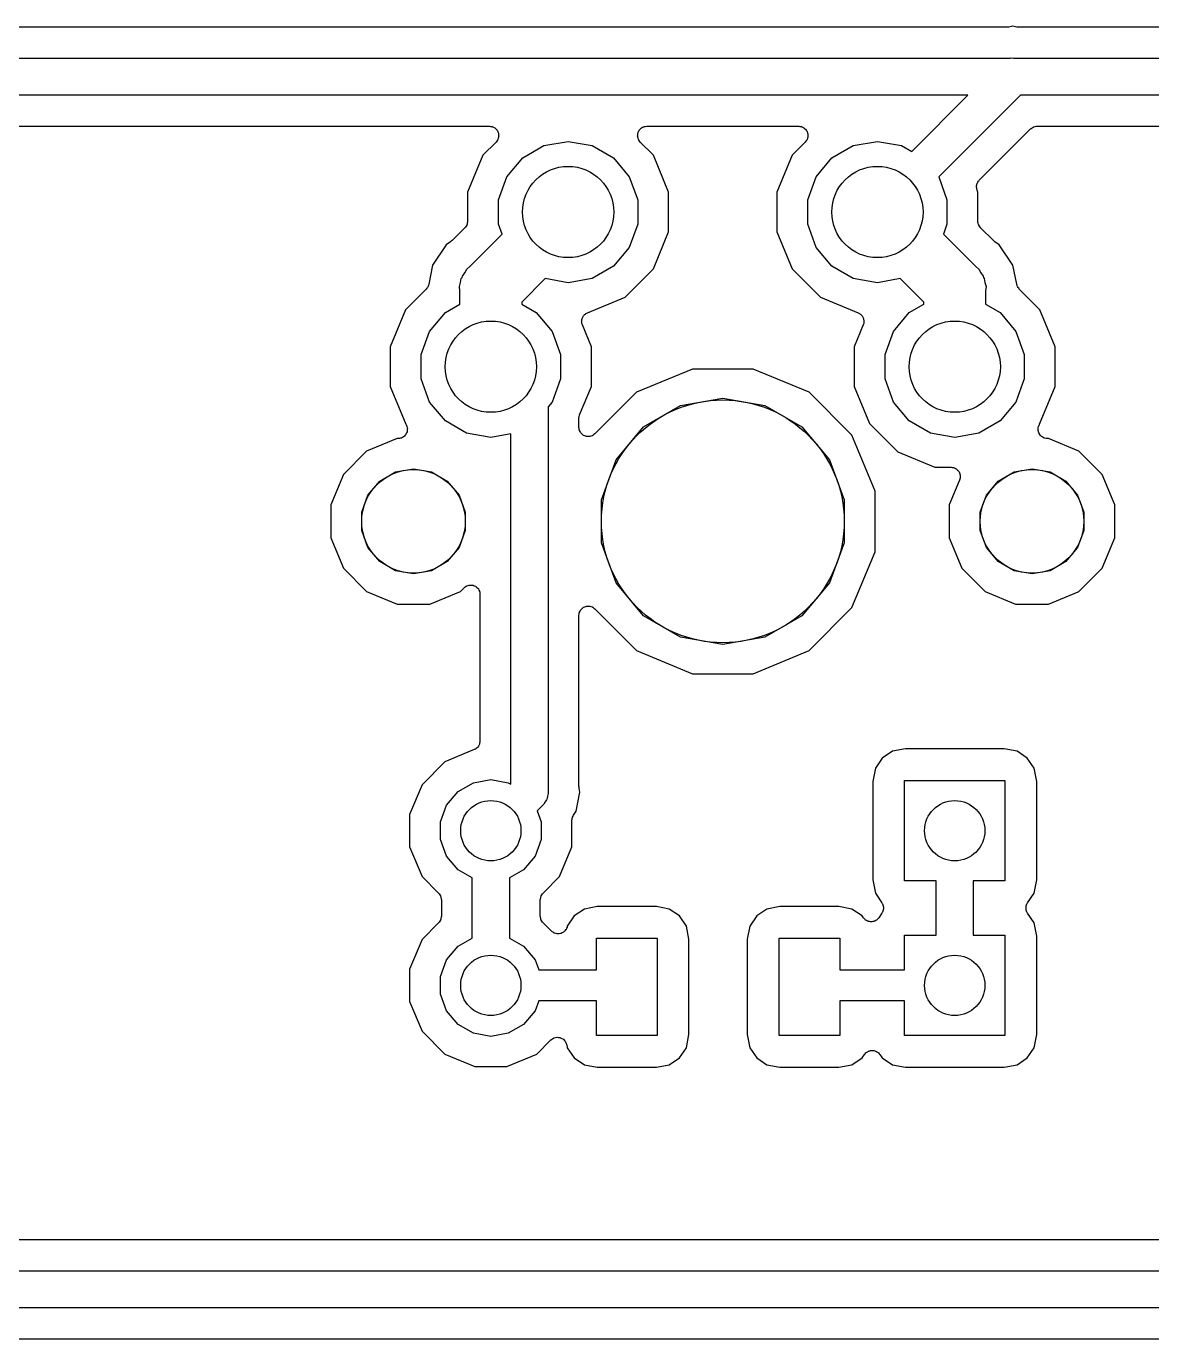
# Model space of a CAD drawing. Extents: x 24 to 196, y -189 to -31.
# Drawn here: x 118.1 to 136.59, y -151.85 to -130.3 of the extents above; entities that cross this region are included whole.
import ezdxf

# ---------------------------------------------------------------- set-up
doc = ezdxf.new("R2010")
doc.units = 0
doc.header["$MEASUREMENT"] = 0
doc.layers.add('BLACK', color=7, linetype='CONTINUOUS')

msp = doc.modelspace()

# ---------------------------------------------------------------- linework, layer by layer
at = {"layer": 'BLACK', "linetype": 'CONTINUOUS'}
for p, q in [((134.207, -130.315), (116.945, -130.315)), ((134.222, -130.312), (134.207, -130.315)), ((134.237, -130.312), (134.222, -130.312)), ((134.302, -130.299), (134.237, -130.312)), ((134.368, -130.312), (134.302, -130.299)), ((134.383, -130.312), (134.368, -130.312)), ((134.398, -130.315), (134.383, -130.312)), ((147.215, -130.315), (134.398, -130.315)), ((116.863, -130.823), (134.262, -130.823)), ((134.262, -130.823), (134.276, -130.819)), ((134.276, -130.819), (134.316, -130.823)), ((134.316, -130.823), (147.297, -130.823)), ((133.567, -131.432), (116.976, -131.432)), ((132.643, -132.355), (133.567, -131.432)), ((134.429, -131.432), (133.087, -132.774)), ((147.184, -131.432), (134.429, -131.432)), ((117.25, -131.94), (125.707, -131.94)), ((125.707, -131.94), (125.727, -131.944)), ((125.727, -131.944), (125.746, -131.945)), ((125.746, -131.945), (125.752, -131.948)), ((125.752, -131.948), (125.759, -131.949)), ((125.759, -131.949), (125.776, -131.959)), ((125.776, -131.959), (125.794, -131.968)), ((125.794, -131.968), (125.799, -131.973)), ((125.799, -131.973), (125.805, -131.976)), ((125.805, -131.976), (125.818, -131.991)), ((125.818, -131.991), (125.832, -132.005)), ((125.832, -132.005), (125.835, -132.011)), ((125.835, -132.011), (125.839, -132.017)), ((125.839, -132.017), (125.846, -132.035)), ((125.846, -132.035), (125.854, -132.053)), ((125.857, -132.119), (125.85, -132.138)), ((125.854, -132.053), (125.855, -132.06)), ((125.855, -132.06), (125.857, -132.066)), ((125.857, -132.066), (125.857, -132.086)), ((125.857, -132.086), (125.859, -132.106)), ((125.859, -132.106), (125.857, -132.112)), ((125.857, -132.112), (125.857, -132.119)), ((128.141, -132.106), (128.143, -132.086)), ((128.143, -132.112), (128.141, -132.106)), ((128.143, -132.066), (128.145, -132.06)), ((128.143, -132.086), (128.143, -132.066)), ((128.143, -132.119), (128.143, -132.112)), ((128.15, -132.138), (128.143, -132.119)), ((128.145, -132.06), (128.146, -132.053)), ((128.146, -132.053), (128.154, -132.035)), ((128.154, -132.035), (128.161, -132.017)), ((128.161, -132.017), (128.165, -132.011)), ((128.165, -132.011), (128.168, -132.005)), ((128.168, -132.005), (128.182, -131.991)), ((128.182, -131.991), (128.195, -131.976)), ((128.195, -131.976), (128.201, -131.973)), ((128.201, -131.973), (128.206, -131.968)), ((128.206, -131.968), (128.224, -131.959)), ((128.224, -131.959), (128.241, -131.949)), ((128.241, -131.949), (128.248, -131.948)), ((128.248, -131.948), (128.254, -131.945)), ((128.254, -131.945), (128.273, -131.944)), ((128.273, -131.944), (128.293, -131.94)), ((128.293, -131.94), (130.787, -131.94)), ((130.787, -131.94), (130.807, -131.944)), ((130.807, -131.944), (130.826, -131.945)), ((130.826, -131.945), (130.832, -131.948)), ((130.832, -131.948), (130.839, -131.949)), ((130.839, -131.949), (130.856, -131.959)), ((130.856, -131.959), (130.874, -131.968)), ((130.874, -131.968), (130.879, -131.973)), ((130.879, -131.973), (130.885, -131.976)), ((130.885, -131.976), (130.898, -131.991)), ((130.898, -131.991), (130.912, -132.005)), ((130.912, -132.005), (130.915, -132.011)), ((130.915, -132.011), (130.919, -132.017)), ((130.919, -132.017), (130.926, -132.035)), ((130.926, -132.035), (130.934, -132.053)), ((130.937, -132.119), (130.93, -132.138)), ((130.934, -132.053), (130.935, -132.06)), ((130.935, -132.06), (130.937, -132.066)), ((130.937, -132.066), (130.937, -132.086)), ((130.937, -132.086), (130.939, -132.106)), ((130.939, -132.106), (130.937, -132.112)), ((130.937, -132.112), (130.937, -132.119)), ((133.752, -132.827), (134.595, -131.985)), ((134.595, -131.985), (134.6, -131.981)), ((134.6, -131.981), (134.604, -131.976)), ((134.604, -131.976), (134.622, -131.966)), ((134.622, -131.966), (134.638, -131.955)), ((134.638, -131.955), (134.644, -131.953)), ((134.644, -131.953), (134.65, -131.949)), ((134.65, -131.949), (134.67, -131.946)), ((134.67, -131.946), (134.689, -131.941)), ((134.689, -131.941), (134.696, -131.941)), ((134.696, -131.941), (134.702, -131.94)), ((134.702, -131.94), (146.91, -131.94)), ((125.815, -132.2), (125.6, -132.415)), ((125.826, -132.184), (125.815, -132.2)), ((125.839, -132.169), (125.826, -132.184)), ((125.841, -132.163), (125.839, -132.169)), ((125.845, -132.157), (125.841, -132.163)), ((125.85, -132.138), (125.845, -132.157)), ((126.254, -132.461), (126.603, -132.259)), ((126.603, -132.259), (127, -132.189)), ((127, -132.189), (127.397, -132.259)), ((127.397, -132.259), (127.746, -132.461)), ((128.155, -132.157), (128.15, -132.138)), ((128.159, -132.163), (128.155, -132.157)), ((128.161, -132.169), (128.159, -132.163)), ((128.174, -132.184), (128.161, -132.169)), ((128.185, -132.2), (128.174, -132.184)), ((128.4, -132.415), (128.185, -132.2)), ((130.895, -132.2), (130.68, -132.415)), ((130.906, -132.184), (130.895, -132.2)), ((130.919, -132.169), (130.906, -132.184)), ((130.921, -132.163), (130.919, -132.169)), ((130.925, -132.157), (130.921, -132.163)), ((130.93, -132.138), (130.925, -132.157)), ((131.334, -132.461), (131.683, -132.259)), ((131.683, -132.259), (132.08, -132.189)), ((132.08, -132.189), (132.477, -132.259)), ((132.477, -132.259), (132.643, -132.355)), ((125.6, -132.415), (125.349, -133.022)), ((125.995, -132.77), (126.254, -132.461)), ((127.746, -132.461), (128.005, -132.77)), ((128.651, -133.022), (128.4, -132.415)), ((130.68, -132.415), (130.429, -133.022)), ((131.075, -132.77), (131.334, -132.461)), ((125.857, -133.148), (125.995, -132.77)), ((128.005, -132.77), (128.143, -133.148)), ((130.937, -133.148), (131.075, -132.77)), ((133.087, -132.774), (133.223, -133.148)), ((133.708, -132.922), (133.713, -132.906)), ((133.709, -132.932), (133.708, -132.922)), ((133.708, -132.942), (133.709, -132.932)), ((133.711, -132.958), (133.708, -132.942)), ((133.713, -132.974), (133.711, -132.958)), ((133.713, -132.906), (133.715, -132.889)), ((133.717, -132.983), (133.713, -132.974)), ((133.715, -132.889), (133.719, -132.88)), ((133.719, -132.993), (133.717, -132.983)), ((133.719, -132.88), (133.722, -132.871)), ((133.731, -133.022), (133.719, -132.993)), ((133.722, -132.871), (133.731, -132.857)), ((133.731, -132.857), (133.739, -132.842)), ((133.739, -132.842), (133.747, -132.835)), ((133.747, -132.835), (133.752, -132.827)), ((125.349, -133.022), (125.349, -133.501)), ((125.857, -133.552), (125.857, -133.148)), ((128.143, -133.148), (128.143, -133.552)), ((128.651, -133.678), (128.651, -133.022)), ((130.429, -133.022), (130.429, -133.678)), ((130.937, -133.552), (130.937, -133.148)), ((133.223, -133.148), (133.223, -133.552)), ((133.731, -133.501), (133.731, -133.022)), ((125.304, -133.609), (125.093, -133.82)), ((125.308, -133.603), (125.304, -133.609)), ((125.313, -133.599), (125.308, -133.603)), ((125.323, -133.582), (125.313, -133.599)), ((125.335, -133.565), (125.323, -133.582)), ((125.336, -133.559), (125.335, -133.565)), ((125.34, -133.553), (125.336, -133.559)), ((125.343, -133.534), (125.34, -133.553)), ((125.348, -133.514), (125.343, -133.534)), ((125.349, -133.501), (125.348, -133.508)), ((125.348, -133.508), (125.348, -133.514)), ((125.917, -133.715), (125.857, -133.552)), ((128.143, -133.552), (128.005, -133.93)), ((131.075, -133.93), (130.937, -133.552)), ((133.223, -133.552), (133.163, -133.715)), ((133.732, -133.508), (133.731, -133.501)), ((133.732, -133.514), (133.732, -133.508)), ((133.737, -133.534), (133.732, -133.514)), ((133.74, -133.553), (133.737, -133.534)), ((133.744, -133.559), (133.74, -133.553)), ((133.745, -133.565), (133.744, -133.559)), ((133.757, -133.582), (133.745, -133.565)), ((133.767, -133.599), (133.757, -133.582)), ((133.772, -133.603), (133.767, -133.599)), ((133.776, -133.609), (133.772, -133.603)), ((133.987, -133.82), (133.776, -133.609)), ((125.07, -133.839), (124.998, -133.888)), ((125.081, -133.829), (125.07, -133.839)), ((125.093, -133.82), (125.081, -133.829)), ((125.386, -134.245), (125.917, -133.715)), ((128.4, -134.285), (128.651, -133.678)), ((130.429, -133.678), (130.68, -134.285)), ((133.163, -133.715), (133.694, -134.245)), ((133.999, -133.829), (133.987, -133.82)), ((134.01, -133.839), (133.999, -133.829)), ((134.082, -133.888), (134.01, -133.839)), ((124.998, -133.888), (124.773, -134.224)), ((128.005, -133.93), (127.746, -134.239)), ((131.334, -134.239), (131.075, -133.93)), ((134.307, -134.224), (134.082, -133.888)), ((124.773, -134.224), (124.711, -134.535)), ((125.335, -134.288), (125.386, -134.245)), ((127.746, -134.239), (127.397, -134.441)), ((127.935, -134.75), (128.4, -134.285)), ((130.68, -134.285), (131.145, -134.75)), ((131.683, -134.441), (131.334, -134.239)), ((133.694, -134.245), (133.745, -134.288)), ((134.369, -134.535), (134.307, -134.224)), ((125.234, -134.51), (125.245, -134.444)), ((125.245, -134.444), (125.257, -134.424)), ((125.257, -134.424), (125.262, -134.402)), ((125.262, -134.402), (125.301, -134.347)), ((125.301, -134.347), (125.335, -134.288)), ((126.624, -134.444), (126.238, -134.83)), ((127, -134.511), (126.624, -134.444)), ((127.397, -134.441), (127, -134.511)), ((132.08, -134.511), (131.683, -134.441)), ((132.456, -134.444), (132.08, -134.511)), ((132.842, -134.83), (132.456, -134.444)), ((133.745, -134.288), (133.779, -134.347)), ((133.779, -134.347), (133.818, -134.402)), ((133.818, -134.402), (133.823, -134.424)), ((133.823, -134.424), (133.835, -134.444)), ((133.835, -134.444), (133.846, -134.51)), ((124.669, -134.617), (124.33, -134.955)), ((124.678, -134.603), (124.669, -134.617)), ((124.679, -134.601), (124.678, -134.603)), ((124.678, -134.603), (124.678, -134.603)), ((124.691, -134.588), (124.679, -134.601)), ((124.694, -134.58), (124.691, -134.588)), ((124.699, -134.573), (124.694, -134.58)), ((124.702, -134.562), (124.699, -134.573)), ((124.705, -134.557), (124.702, -134.562)), ((124.706, -134.549), (124.705, -134.557)), ((124.71, -134.538), (124.706, -134.549)), ((124.711, -134.535), (124.71, -134.538)), ((125.216, -134.575), (125.234, -134.51)), ((125.222, -134.642), (125.216, -134.575)), ((125.222, -134.863), (125.222, -134.642)), ((133.846, -134.51), (133.864, -134.575)), ((133.864, -134.575), (133.858, -134.642)), ((133.858, -134.642), (133.858, -134.863)), ((134.37, -134.539), (134.369, -134.535)), ((134.374, -134.549), (134.37, -134.539)), ((134.375, -134.557), (134.374, -134.549)), ((134.378, -134.562), (134.375, -134.557)), ((134.381, -134.573), (134.378, -134.562)), ((134.386, -134.58), (134.381, -134.573)), ((134.389, -134.588), (134.386, -134.58)), ((134.401, -134.601), (134.389, -134.588)), ((134.402, -134.603), (134.401, -134.601)), ((134.411, -134.617), (134.402, -134.603)), ((134.402, -134.603), (134.402, -134.603)), ((134.75, -134.955), (134.411, -134.617)), ((124.984, -135.001), (125.222, -134.863)), ((126.238, -134.83), (126.238, -134.863)), ((126.238, -134.863), (126.476, -135.001)), ((127.316, -135.006), (127.935, -134.75)), ((131.145, -134.75), (131.764, -135.006)), ((132.604, -135.001), (132.842, -134.863)), ((132.842, -134.863), (132.842, -134.83)), ((133.858, -134.863), (134.096, -135.001)), ((124.33, -134.955), (124.079, -135.562)), ((124.725, -135.31), (124.984, -135.001)), ((126.476, -135.001), (126.735, -135.31)), ((127.222, -135.154), (127.224, -135.14)), ((127.223, -135.127), (127.227, -135.114)), ((127.224, -135.14), (127.223, -135.127)), ((127.227, -135.114), (127.229, -135.101)), ((127.229, -135.101), (127.235, -135.089)), ((127.235, -135.089), (127.239, -135.077)), ((127.239, -135.077), (127.247, -135.066)), ((127.247, -135.066), (127.253, -135.054)), ((127.253, -135.054), (127.263, -135.045)), ((127.263, -135.045), (127.271, -135.035)), ((127.271, -135.035), (127.283, -135.027)), ((127.283, -135.027), (127.292, -135.018)), ((127.292, -135.018), (127.305, -135.013)), ((127.305, -135.013), (127.316, -135.006)), ((131.764, -135.006), (131.775, -135.013)), ((131.775, -135.013), (131.788, -135.018)), ((131.788, -135.018), (131.797, -135.027)), ((131.797, -135.027), (131.809, -135.035)), ((131.809, -135.035), (131.817, -135.045)), ((131.817, -135.045), (131.827, -135.054)), ((131.827, -135.054), (131.833, -135.066)), ((131.833, -135.066), (131.841, -135.077)), ((131.841, -135.077), (131.845, -135.089)), ((131.845, -135.089), (131.851, -135.101)), ((131.851, -135.101), (131.853, -135.114)), ((131.853, -135.114), (131.857, -135.127)), ((131.857, -135.127), (131.856, -135.14)), ((131.856, -135.14), (131.858, -135.154)), ((132.345, -135.31), (132.604, -135.001)), ((134.096, -135.001), (134.355, -135.31)), ((135.001, -135.562), (134.75, -134.955)), ((124.587, -135.688), (124.725, -135.31)), ((126.735, -135.31), (126.873, -135.688)), ((127.225, -135.167), (127.222, -135.154)), ((127.225, -135.18), (127.225, -135.167)), ((127.231, -135.192), (127.225, -135.18)), ((127.233, -135.205), (127.231, -135.192)), ((127.381, -135.562), (127.233, -135.205)), ((131.847, -135.205), (131.699, -135.562)), ((131.849, -135.192), (131.847, -135.205)), ((131.855, -135.18), (131.849, -135.192)), ((131.858, -135.154), (131.855, -135.167)), ((131.855, -135.167), (131.855, -135.18)), ((132.207, -135.688), (132.345, -135.31)), ((134.355, -135.31), (134.493, -135.688)), ((124.079, -135.562), (124.079, -136.218)), ((127.381, -136.218), (127.381, -135.562)), ((131.699, -135.562), (131.699, -136.218)), ((135.001, -136.218), (135.001, -135.562)), ((124.587, -136.092), (124.587, -135.688)), ((126.873, -135.688), (126.873, -136.092)), ((132.207, -136.092), (132.207, -135.688)), ((134.493, -135.688), (134.493, -136.092)), ((129.042, -135.928), (128.123, -136.309)), ((130.038, -135.928), (129.042, -135.928)), ((130.957, -136.309), (130.038, -135.928)), ((124.079, -136.218), (124.335, -136.836)), ((124.725, -136.47), (124.587, -136.092)), ((126.873, -136.092), (126.735, -136.47)), ((127.189, -136.681), (127.381, -136.218)), ((131.699, -136.218), (131.95, -136.825)), ((132.345, -136.47), (132.207, -136.092)), ((134.493, -136.092), (134.355, -136.47)), ((134.745, -136.836), (135.001, -136.218)), ((128.123, -136.309), (127.438, -136.994)), ((128.848, -136.527), (129.54, -136.405)), ((129.54, -136.405), (130.232, -136.527)), ((131.661, -137.013), (130.957, -136.309)), ((124.984, -136.779), (124.725, -136.47)), ((126.735, -136.47), (126.67, -136.548)), ((126.67, -136.548), (126.67, -142.862)), ((128.239, -136.879), (128.848, -136.527)), ((130.232, -136.527), (130.841, -136.879)), ((132.604, -136.779), (132.345, -136.47)), ((134.355, -136.47), (134.096, -136.779)), ((124.335, -136.836), (124.34, -136.843)), ((124.34, -136.843), (124.343, -136.849)), ((124.343, -136.849), (124.346, -136.854)), ((124.346, -136.854), (124.352, -136.874)), ((124.352, -136.874), (124.358, -136.892)), ((125.333, -136.981), (124.984, -136.779)), ((127.178, -136.733), (127.183, -136.71)), ((127.178, -136.736), (127.178, -136.733)), ((127.178, -136.739), (127.178, -136.736)), ((127.178, -136.886), (127.178, -136.739)), ((127.183, -136.71), (127.187, -136.687)), ((127.187, -136.687), (127.189, -136.684)), ((127.189, -136.684), (127.189, -136.681)), ((131.95, -136.825), (132.415, -137.29)), ((132.953, -136.981), (132.604, -136.779)), ((134.096, -136.779), (133.747, -136.981)), ((134.722, -136.892), (134.728, -136.874)), ((134.728, -136.874), (134.734, -136.854)), ((134.734, -136.854), (134.737, -136.849)), ((134.737, -136.849), (134.74, -136.843)), ((134.74, -136.843), (134.745, -136.836)), ((124.19, -137.071), (123.69, -137.278)), ((124.208, -137.071), (124.19, -137.071)), ((124.228, -137.068), (124.208, -137.071)), ((124.248, -137.066), (124.228, -137.068)), ((124.254, -137.063), (124.248, -137.066)), ((124.26, -137.062), (124.254, -137.063)), ((124.278, -137.052), (124.26, -137.062)), ((124.296, -137.044), (124.278, -137.052)), ((124.3, -137.039), (124.296, -137.044)), ((124.306, -137.035), (124.3, -137.039)), ((124.319, -137.02), (124.306, -137.035)), ((124.333, -137.006), (124.319, -137.02)), ((124.336, -137), (124.333, -137.006)), ((124.34, -136.995), (124.336, -137)), ((124.347, -136.976), (124.34, -136.995)), ((124.356, -136.958), (124.347, -136.976)), ((124.358, -136.945), (124.356, -136.951)), ((124.356, -136.951), (124.356, -136.958)), ((124.358, -136.892), (124.358, -136.899)), ((124.358, -136.899), (124.36, -136.905)), ((124.36, -136.905), (124.358, -136.925)), ((124.358, -136.925), (124.358, -136.945)), ((125.73, -137.051), (125.333, -136.981)), ((126.06, -136.992), (125.73, -137.051)), ((126.06, -142.747), (126.06, -136.992)), ((127.181, -136.906), (127.178, -136.886)), ((127.183, -136.925), (127.181, -136.906)), ((127.186, -136.932), (127.183, -136.925)), ((127.187, -136.938), (127.186, -136.932)), ((127.197, -136.955), (127.187, -136.938)), ((127.205, -136.973), (127.197, -136.955)), ((127.21, -136.978), (127.205, -136.973)), ((127.213, -136.984), (127.21, -136.978)), ((127.229, -136.997), (127.213, -136.984)), ((127.243, -137.011), (127.229, -136.997)), ((127.249, -137.014), (127.243, -137.011)), ((127.254, -137.018), (127.249, -137.014)), ((127.273, -137.025), (127.254, -137.018)), ((127.291, -137.033), (127.273, -137.025)), ((127.297, -137.034), (127.291, -137.033)), ((127.304, -137.036), (127.297, -137.034)), ((127.324, -137.036), (127.304, -137.036)), ((127.343, -137.038), (127.324, -137.036)), ((127.35, -137.036), (127.343, -137.038)), ((127.357, -137.036), (127.35, -137.036)), ((127.375, -137.029), (127.357, -137.036)), ((127.395, -137.024), (127.375, -137.029)), ((127.4, -137.02), (127.395, -137.024)), ((127.406, -137.018), (127.4, -137.02)), ((127.422, -137.005), (127.406, -137.018)), ((127.438, -136.994), (127.422, -137.005)), ((127.787, -137.418), (128.239, -136.879)), ((130.841, -136.879), (131.293, -137.418)), ((132.042, -137.932), (131.661, -137.013)), ((133.35, -137.051), (132.953, -136.981)), ((133.747, -136.981), (133.35, -137.051)), ((134.72, -136.905), (134.722, -136.899)), ((134.722, -136.925), (134.72, -136.905)), ((134.722, -136.899), (134.722, -136.892)), ((134.722, -136.945), (134.722, -136.925)), ((134.724, -136.951), (134.722, -136.945)), ((134.724, -136.958), (134.724, -136.951)), ((134.733, -136.976), (134.724, -136.958)), ((134.74, -136.995), (134.733, -136.976)), ((134.744, -137), (134.74, -136.995)), ((134.747, -137.006), (134.744, -137)), ((134.761, -137.02), (134.747, -137.006)), ((134.774, -137.035), (134.761, -137.02)), ((134.78, -137.039), (134.774, -137.035)), ((134.784, -137.044), (134.78, -137.039)), ((134.802, -137.052), (134.784, -137.044)), ((134.82, -137.062), (134.802, -137.052)), ((134.826, -137.063), (134.82, -137.062)), ((134.832, -137.066), (134.826, -137.063)), ((134.852, -137.068), (134.832, -137.066)), ((134.872, -137.071), (134.852, -137.068)), ((134.89, -137.071), (134.872, -137.071)), ((135.39, -137.278), (134.89, -137.071)), ((123.69, -137.278), (123.308, -137.66)), ((132.415, -137.29), (133.022, -137.541)), ((135.772, -137.66), (135.39, -137.278)), ((127.546, -138.078), (127.787, -137.418)), ((131.293, -137.418), (131.534, -138.078)), ((123.308, -137.66), (123.101, -138.16)), ((123.905, -137.768), (124.164, -137.618)), ((124.164, -137.618), (124.46, -137.566)), ((124.46, -137.566), (124.756, -137.618)), ((124.756, -137.618), (125.015, -137.768)), ((133.022, -137.541), (133.289, -137.541)), ((133.289, -137.541), (133.306, -137.544)), ((133.306, -137.544), (133.322, -137.545)), ((133.322, -137.545), (133.332, -137.548)), ((133.332, -137.548), (133.341, -137.55)), ((133.341, -137.55), (133.356, -137.559)), ((133.356, -137.559), (133.371, -137.565)), ((133.371, -137.565), (133.379, -137.572)), ((133.379, -137.572), (133.387, -137.577)), ((133.387, -137.577), (133.398, -137.589)), ((133.398, -137.589), (133.41, -137.601)), ((133.41, -137.601), (133.415, -137.61)), ((133.415, -137.61), (133.421, -137.617)), ((133.421, -137.617), (133.427, -137.633)), ((133.427, -137.633), (133.435, -137.648)), ((133.434, -137.735), (133.43, -137.752)), ((133.439, -137.72), (133.434, -137.735)), ((133.435, -137.648), (133.436, -137.658)), ((133.436, -137.658), (133.439, -137.667)), ((133.439, -137.667), (133.439, -137.684)), ((133.439, -137.684), (133.442, -137.7)), ((133.442, -137.7), (133.439, -137.71)), ((133.439, -137.71), (133.439, -137.72)), ((134.065, -137.768), (134.324, -137.618)), ((134.324, -137.618), (134.62, -137.566)), ((134.62, -137.566), (134.916, -137.618)), ((134.916, -137.618), (135.175, -137.768)), ((135.979, -138.16), (135.772, -137.66)), ((123.712, -137.998), (123.905, -137.768)), ((125.015, -137.768), (125.208, -137.998)), ((132.042, -138.928), (132.042, -137.932)), ((133.43, -137.752), (133.261, -138.16)), ((133.872, -137.998), (134.065, -137.768)), ((135.175, -137.768), (135.368, -137.998)), ((123.101, -138.16), (123.101, -138.7)), ((123.609, -138.28), (123.712, -137.998)), ((125.208, -137.998), (125.311, -138.28)), ((127.546, -138.782), (127.546, -138.078)), ((131.534, -138.078), (131.534, -138.782)), ((133.261, -138.16), (133.261, -138.7)), ((133.769, -138.28), (133.872, -137.998)), ((135.368, -137.998), (135.471, -138.28)), ((135.979, -138.7), (135.979, -138.16)), ((123.609, -138.58), (123.609, -138.28)), ((125.311, -138.28), (125.311, -138.58)), ((133.769, -138.58), (133.769, -138.28)), ((135.471, -138.28), (135.471, -138.58)), ((123.712, -138.862), (123.609, -138.58)), ((125.311, -138.58), (125.208, -138.862)), ((133.872, -138.862), (133.769, -138.58)), ((135.471, -138.58), (135.368, -138.862)), ((123.101, -138.7), (123.308, -139.2)), ((127.787, -139.442), (127.546, -138.782)), ((131.534, -138.782), (131.293, -139.442)), ((133.261, -138.7), (133.468, -139.2)), ((135.772, -139.2), (135.979, -138.7)), ((123.905, -139.092), (123.712, -138.862)), ((125.208, -138.862), (125.015, -139.092)), ((131.661, -139.847), (132.042, -138.928)), ((134.065, -139.092), (133.872, -138.862)), ((135.368, -138.862), (135.175, -139.092)), ((123.308, -139.2), (123.69, -139.582)), ((124.164, -139.242), (123.905, -139.092)), ((124.46, -139.294), (124.164, -139.242)), ((124.756, -139.242), (124.46, -139.294)), ((125.015, -139.092), (124.756, -139.242)), ((133.468, -139.2), (133.85, -139.582)), ((134.324, -139.242), (134.065, -139.092)), ((134.62, -139.294), (134.324, -139.242)), ((134.916, -139.242), (134.62, -139.294)), ((135.175, -139.092), (134.916, -139.242)), ((135.39, -139.582), (135.772, -139.2)), ((128.239, -139.981), (127.787, -139.442)), ((131.293, -139.442), (130.841, -139.981)), ((123.69, -139.582), (124.19, -139.789)), ((124.73, -139.789), (125.23, -139.582)), ((125.23, -139.582), (125.292, -139.52)), ((125.292, -139.52), (125.308, -139.508)), ((125.308, -139.508), (125.324, -139.496)), ((125.324, -139.496), (125.33, -139.493)), ((125.33, -139.493), (125.335, -139.489)), ((125.335, -139.489), (125.355, -139.484)), ((125.355, -139.484), (125.373, -139.477)), ((125.373, -139.477), (125.38, -139.477)), ((125.38, -139.477), (125.387, -139.476)), ((125.387, -139.476), (125.406, -139.477)), ((125.406, -139.477), (125.426, -139.477)), ((125.426, -139.477), (125.433, -139.48)), ((125.433, -139.48), (125.439, -139.48)), ((125.439, -139.48), (125.457, -139.489)), ((125.457, -139.489), (125.476, -139.496)), ((125.476, -139.496), (125.481, -139.5)), ((125.481, -139.5), (125.487, -139.503)), ((125.487, -139.503), (125.501, -139.517)), ((125.501, -139.517), (125.517, -139.53)), ((125.517, -139.53), (125.52, -139.535)), ((125.52, -139.535), (125.525, -139.54)), ((125.525, -139.54), (125.533, -139.558)), ((125.533, -139.558), (125.543, -139.575)), ((125.543, -139.575), (125.544, -139.582)), ((125.544, -139.582), (125.547, -139.588)), ((125.547, -139.588), (125.549, -139.608)), ((125.549, -139.608), (125.552, -139.628)), ((125.552, -139.628), (125.552, -142.038)), ((133.85, -139.582), (134.35, -139.789)), ((134.89, -139.789), (135.38, -139.586)), ((135.38, -139.586), (135.39, -139.582)), ((135.38, -139.586), (135.38, -139.586)), ((124.19, -139.789), (124.73, -139.789)), ((127.197, -139.905), (127.205, -139.887)), ((127.205, -139.887), (127.21, -139.882)), ((127.21, -139.882), (127.213, -139.876)), ((127.213, -139.876), (127.229, -139.863)), ((127.229, -139.863), (127.243, -139.849)), ((127.243, -139.849), (127.249, -139.846)), ((127.249, -139.846), (127.254, -139.842)), ((127.254, -139.842), (127.273, -139.835)), ((127.273, -139.835), (127.291, -139.827)), ((127.291, -139.827), (127.297, -139.826)), ((127.297, -139.826), (127.304, -139.824)), ((127.304, -139.824), (127.324, -139.824)), ((127.324, -139.824), (127.343, -139.822)), ((127.343, -139.822), (127.35, -139.824)), ((127.35, -139.824), (127.357, -139.824)), ((127.357, -139.824), (127.375, -139.831)), ((127.375, -139.831), (127.395, -139.836)), ((127.395, -139.836), (127.4, -139.84)), ((127.4, -139.84), (127.406, -139.842)), ((127.406, -139.842), (127.422, -139.855)), ((127.422, -139.855), (127.438, -139.866)), ((127.438, -139.866), (128.123, -140.551)), ((130.957, -140.551), (131.661, -139.847)), ((134.35, -139.789), (134.89, -139.789)), ((127.178, -139.974), (127.181, -139.954)), ((127.178, -142.78), (127.178, -139.974)), ((127.181, -139.954), (127.183, -139.935)), ((127.183, -139.935), (127.186, -139.928)), ((127.186, -139.928), (127.187, -139.922)), ((127.187, -139.922), (127.197, -139.905)), ((128.848, -140.333), (128.239, -139.981)), ((130.841, -139.981), (130.232, -140.333)), ((129.54, -140.455), (128.848, -140.333)), ((130.232, -140.333), (129.54, -140.455)), ((128.123, -140.551), (129.042, -140.932)), ((130.038, -140.932), (130.957, -140.551)), ((129.042, -140.932), (130.038, -140.932)), ((125.552, -142.038), (125.55, -142.048)), ((125.458, -142.179), (124.975, -142.38)), ((125.467, -142.174), (125.458, -142.179)), ((125.476, -142.17), (125.467, -142.174)), ((125.489, -142.16), (125.476, -142.17)), ((125.503, -142.151), (125.489, -142.16)), ((125.509, -142.143), (125.503, -142.151)), ((125.517, -142.136), (125.509, -142.143)), ((125.525, -142.122), (125.517, -142.136)), ((125.535, -142.109), (125.525, -142.122)), ((125.538, -142.099), (125.535, -142.109)), ((125.543, -142.091), (125.538, -142.099)), ((125.546, -142.074), (125.543, -142.091)), ((125.551, -142.058), (125.546, -142.074)), ((125.55, -142.048), (125.551, -142.058)), ((132.326, -142.206), (132.158, -142.318)), ((132.54, -142.164), (132.326, -142.206)), ((134.16, -142.164), (132.54, -142.164)), ((134.374, -142.206), (134.16, -142.164)), ((134.542, -142.318), (134.374, -142.206)), ((124.975, -142.38), (124.6, -142.755)), ((132.158, -142.318), (132.046, -142.486)), ((134.654, -142.486), (134.542, -142.318)), ((125.443, -142.722), (125.73, -142.672)), ((125.73, -142.672), (126.017, -142.722)), ((132.046, -142.486), (132.004, -142.7)), ((132.524, -144.335), (132.524, -142.684)), ((132.524, -142.684), (134.175, -142.684)), ((134.175, -142.684), (134.175, -144.335)), ((134.696, -142.7), (134.654, -142.486)), ((124.6, -142.755), (124.396, -143.245)), ((125.004, -143.091), (125.191, -142.868)), ((125.191, -142.868), (125.443, -142.722)), ((126.017, -142.722), (126.06, -142.747)), ((126.673, -142.902), (126.663, -142.941)), ((126.67, -142.862), (126.673, -142.902)), ((127.131, -143.192), (127.194, -142.875)), ((127.18, -142.795), (127.178, -142.78)), ((127.181, -142.81), (127.18, -142.795)), ((127.194, -142.875), (127.181, -142.81)), ((132.004, -142.7), (132.004, -144.32)), ((134.696, -144.32), (134.696, -142.7)), ((124.904, -143.364), (125.004, -143.091)), ((126.571, -143.1), (126.489, -143.182)), ((126.602, -143.074), (126.571, -143.1)), ((126.622, -143.039), (126.602, -143.074)), ((126.646, -143.006), (126.622, -143.039)), ((126.649, -142.993), (126.646, -143.006)), ((126.656, -142.981), (126.649, -142.993)), ((126.663, -142.941), (126.656, -142.981)), ((124.396, -143.245), (124.396, -143.775)), ((126.489, -143.182), (126.555, -143.364)), ((127.063, -143.339), (127.067, -143.321)), ((127.063, -143.775), (127.063, -143.339)), ((127.067, -143.321), (127.068, -143.303)), ((127.068, -143.303), (127.071, -143.295)), ((127.071, -143.295), (127.073, -143.287)), ((127.073, -143.287), (127.082, -143.271)), ((127.082, -143.271), (127.089, -143.254)), ((127.089, -143.254), (127.131, -143.192)), ((124.904, -143.656), (124.904, -143.364)), ((126.555, -143.364), (126.555, -143.656)), ((125.004, -143.929), (124.904, -143.656)), ((126.555, -143.656), (126.456, -143.929)), ((124.396, -143.775), (124.6, -144.265)), ((125.191, -144.152), (125.004, -143.929)), ((126.456, -143.929), (126.269, -144.152)), ((126.86, -144.265), (127.063, -143.775)), ((125.425, -144.287), (125.191, -144.152)), ((126.269, -144.152), (126.035, -144.287)), ((124.6, -144.265), (124.873, -144.538)), ((125.425, -145.273), (125.425, -144.287)), ((126.035, -144.287), (126.035, -145.273)), ((126.587, -144.538), (126.86, -144.265)), ((132.004, -144.32), (132.046, -144.534)), ((133.045, -144.335), (132.524, -144.335)), ((133.045, -145.225), (133.045, -144.335)), ((134.175, -144.335), (133.655, -144.335)), ((133.655, -144.335), (133.655, -145.225)), ((134.654, -144.534), (134.696, -144.32)), ((124.873, -144.538), (124.876, -144.544)), ((124.876, -144.544), (124.882, -144.548)), ((124.882, -144.548), (124.892, -144.565)), ((124.892, -144.565), (124.903, -144.582)), ((124.903, -144.582), (124.905, -144.588)), ((124.905, -144.588), (124.908, -144.594)), ((124.908, -144.594), (124.911, -144.614)), ((124.911, -144.614), (124.917, -144.633)), ((124.917, -144.633), (124.916, -144.64)), ((126.543, -144.633), (126.549, -144.614)), ((126.544, -144.64), (126.543, -144.633)), ((126.549, -144.614), (126.552, -144.594)), ((126.552, -144.594), (126.555, -144.588)), ((126.555, -144.588), (126.557, -144.582)), ((126.557, -144.582), (126.568, -144.565)), ((126.568, -144.565), (126.578, -144.548)), ((126.578, -144.548), (126.584, -144.544)), ((126.584, -144.544), (126.587, -144.538)), ((132.046, -144.534), (132.154, -144.695)), ((134.546, -144.695), (134.654, -144.534)), ((124.916, -144.64), (124.917, -144.646)), ((124.917, -144.646), (124.917, -144.914)), ((126.543, -144.646), (126.544, -144.64)), ((126.543, -144.914), (126.543, -144.646)), ((127.266, -144.797), (127.098, -144.909)), ((127.479, -144.754), (127.266, -144.797)), ((128.449, -144.754), (127.479, -144.754)), ((128.662, -144.797), (128.449, -144.754)), ((128.83, -144.909), (128.662, -144.797)), ((130.266, -144.797), (130.098, -144.909)), ((130.479, -144.754), (130.266, -144.797)), ((131.449, -144.754), (130.479, -144.754)), ((131.662, -144.797), (131.449, -144.754)), ((131.83, -144.909), (131.662, -144.797)), ((132.154, -144.695), (132.158, -144.705)), ((132.158, -144.705), (132.164, -144.713)), ((132.164, -144.847), (132.158, -144.855)), ((132.164, -144.713), (132.169, -144.729)), ((132.169, -144.831), (132.164, -144.847)), ((132.169, -144.729), (132.175, -144.744)), ((132.175, -144.816), (132.169, -144.831)), ((132.175, -144.744), (132.176, -144.754)), ((132.176, -144.806), (132.175, -144.816)), ((132.176, -144.754), (132.179, -144.763)), ((132.179, -144.797), (132.176, -144.806)), ((132.179, -144.763), (132.178, -144.78)), ((132.178, -144.78), (132.179, -144.797)), ((134.521, -144.763), (134.524, -144.754)), ((134.522, -144.78), (134.521, -144.763)), ((134.521, -144.797), (134.522, -144.78)), ((134.524, -144.806), (134.521, -144.797)), ((134.524, -144.754), (134.525, -144.744)), ((134.525, -144.816), (134.524, -144.806)), ((134.525, -144.744), (134.531, -144.729)), ((134.531, -144.831), (134.525, -144.816)), ((134.531, -144.729), (134.536, -144.713)), ((134.536, -144.847), (134.531, -144.831)), ((134.536, -144.713), (134.542, -144.705)), ((134.542, -144.855), (134.536, -144.847)), ((134.542, -144.705), (134.546, -144.695)), ((124.873, -145.022), (124.6, -145.295)), ((124.876, -145.016), (124.873, -145.022)), ((124.882, -145.012), (124.876, -145.016)), ((124.891, -144.995), (124.882, -145.012)), ((124.903, -144.978), (124.891, -144.995)), ((124.905, -144.972), (124.903, -144.978)), ((124.908, -144.966), (124.905, -144.972)), ((124.911, -144.946), (124.908, -144.966)), ((124.917, -144.927), (124.911, -144.946)), ((124.917, -144.914), (124.916, -144.92)), ((124.916, -144.92), (124.917, -144.927)), ((126.544, -144.92), (126.543, -144.914)), ((126.543, -144.927), (126.544, -144.92)), ((126.549, -144.946), (126.543, -144.927)), ((126.552, -144.966), (126.549, -144.946)), ((126.555, -144.972), (126.552, -144.966)), ((126.557, -144.978), (126.555, -144.972)), ((126.568, -144.995), (126.557, -144.978)), ((126.578, -145.012), (126.568, -144.995)), ((126.584, -145.016), (126.578, -145.012)), ((126.587, -145.022), (126.584, -145.016)), ((126.727, -145.161), (126.587, -145.022)), ((127.098, -144.909), (126.985, -145.077)), ((128.942, -145.077), (128.83, -144.909)), ((130.098, -144.909), (129.985, -145.077)), ((131.85, -144.94), (131.83, -144.909)), ((131.862, -144.952), (131.85, -144.94)), ((131.872, -144.965), (131.862, -144.952)), ((131.88, -144.971), (131.872, -144.965)), ((131.887, -144.978), (131.88, -144.971)), ((131.902, -144.985), (131.887, -144.978)), ((131.916, -144.994), (131.902, -144.985)), ((131.926, -144.997), (131.916, -144.994)), ((131.934, -145.001), (131.926, -144.997)), ((131.951, -145.003), (131.934, -145.001)), ((131.967, -145.007), (131.951, -145.003)), ((131.977, -145.006), (131.967, -145.007)), ((131.987, -145.007), (131.977, -145.006)), ((132.003, -145.003), (131.987, -145.007)), ((132.02, -145.001), (132.003, -145.003)), ((132.029, -144.997), (132.02, -145.001)), ((132.039, -144.994), (132.029, -144.997)), ((132.052, -144.985), (132.039, -144.994)), ((132.067, -144.978), (132.052, -144.985)), ((132.074, -144.971), (132.067, -144.978)), ((132.083, -144.965), (132.074, -144.971)), ((132.092, -144.952), (132.083, -144.965)), ((132.104, -144.94), (132.092, -144.952)), ((132.154, -144.865), (132.104, -144.94)), ((132.158, -144.855), (132.154, -144.865)), ((134.546, -144.865), (134.542, -144.855)), ((134.654, -145.026), (134.546, -144.865)), ((134.696, -145.24), (134.654, -145.026)), ((125.191, -145.408), (125.425, -145.273)), ((126.035, -145.273), (126.269, -145.408)), ((126.731, -145.164), (126.727, -145.161)), ((126.734, -145.168), (126.731, -145.164)), ((126.753, -145.179), (126.734, -145.168)), ((126.77, -145.191), (126.753, -145.179)), ((126.775, -145.193), (126.77, -145.191)), ((126.779, -145.195), (126.775, -145.193)), ((126.801, -145.2), (126.779, -145.195)), ((126.821, -145.205), (126.801, -145.2)), ((126.826, -145.205), (126.821, -145.205)), ((126.831, -145.206), (126.826, -145.205)), ((126.853, -145.202), (126.831, -145.206)), ((126.874, -145.2), (126.853, -145.202)), ((126.879, -145.198), (126.874, -145.2)), ((126.884, -145.198), (126.879, -145.198)), ((126.903, -145.187), (126.884, -145.198)), ((126.922, -145.178), (126.903, -145.187)), ((126.926, -145.175), (126.922, -145.178)), ((126.93, -145.172), (126.926, -145.175)), ((126.944, -145.156), (126.93, -145.172)), ((126.959, -145.141), (126.944, -145.156)), ((126.962, -145.136), (126.959, -145.141)), ((126.965, -145.132), (126.962, -145.136)), ((126.973, -145.112), (126.965, -145.132)), ((126.982, -145.093), (126.973, -145.112)), ((126.984, -145.083), (126.982, -145.088)), ((126.982, -145.088), (126.982, -145.093)), ((126.985, -145.077), (126.984, -145.083)), ((127.464, -145.796), (127.464, -145.275)), ((127.464, -145.275), (128.464, -145.275)), ((128.464, -145.275), (128.464, -146.875)), ((128.985, -145.29), (128.942, -145.077)), ((129.985, -145.077), (129.943, -145.29)), ((130.464, -146.875), (130.464, -145.275)), ((130.464, -145.275), (131.464, -145.275)), ((131.464, -145.275), (131.464, -145.796)), ((132.524, -145.796), (132.524, -145.225)), ((132.524, -145.225), (133.045, -145.225)), ((133.655, -145.225), (134.175, -145.225)), ((134.175, -145.225), (134.175, -146.875)), ((134.696, -146.86), (134.696, -145.24)), ((124.6, -145.295), (124.396, -145.785)), ((125.004, -145.631), (125.191, -145.408)), ((126.269, -145.408), (126.456, -145.631)), ((128.985, -146.86), (128.985, -145.29)), ((129.943, -145.29), (129.943, -146.86)), ((124.904, -145.904), (125.004, -145.631)), ((126.456, -145.631), (126.516, -145.796)), ((124.396, -145.785), (124.396, -146.315)), ((124.904, -146.196), (124.904, -145.904)), ((126.516, -145.796), (127.464, -145.796)), ((131.464, -145.796), (132.524, -145.796)), ((124.396, -146.315), (124.6, -146.805)), ((125.004, -146.469), (124.904, -146.196)), ((126.516, -146.304), (126.456, -146.469)), ((127.464, -146.304), (126.516, -146.304)), ((127.464, -146.875), (127.464, -146.304)), ((132.524, -146.304), (131.464, -146.304)), ((131.464, -146.304), (131.464, -146.875)), ((132.524, -146.875), (132.524, -146.304)), ((125.191, -146.692), (125.004, -146.469)), ((126.456, -146.469), (126.269, -146.692)), ((125.443, -146.838), (125.191, -146.692)), ((126.269, -146.692), (126.017, -146.838)), ((124.6, -146.805), (124.975, -147.18)), ((125.73, -146.888), (125.443, -146.838)), ((126.017, -146.838), (125.73, -146.888)), ((126.485, -147.18), (126.718, -146.947)), ((126.718, -146.947), (126.723, -146.945)), ((126.723, -146.945), (126.726, -146.941)), ((126.726, -146.941), (126.744, -146.929)), ((126.744, -146.929), (126.762, -146.917)), ((126.762, -146.917), (126.767, -146.916)), ((126.767, -146.916), (126.771, -146.913)), ((126.771, -146.913), (126.792, -146.909)), ((126.792, -146.909), (126.813, -146.903)), ((126.813, -146.903), (126.818, -146.904)), ((126.818, -146.904), (126.823, -146.903)), ((126.823, -146.903), (126.844, -146.906)), ((126.844, -146.906), (126.866, -146.908)), ((126.866, -146.908), (126.87, -146.91)), ((126.87, -146.91), (126.875, -146.911)), ((126.875, -146.911), (126.894, -146.921)), ((126.894, -146.921), (126.914, -146.93)), ((126.914, -146.93), (126.917, -146.934)), ((126.917, -146.934), (126.922, -146.936)), ((126.922, -146.936), (126.936, -146.953)), ((126.936, -146.953), (126.951, -146.968)), ((126.951, -146.968), (126.953, -146.972)), ((126.953, -146.972), (126.957, -146.976)), ((126.957, -146.976), (126.964, -146.996)), ((126.964, -146.996), (126.973, -147.016)), ((128.464, -146.875), (127.464, -146.875)), ((128.942, -147.074), (128.985, -146.86)), ((129.943, -146.86), (129.985, -147.074)), ((131.464, -146.875), (130.464, -146.875)), ((134.175, -146.875), (132.524, -146.875)), ((134.654, -147.074), (134.696, -146.86)), ((124.975, -147.18), (125.465, -147.383)), ((125.995, -147.383), (126.485, -147.18)), ((126.973, -147.016), (126.974, -147.021)), ((126.974, -147.021), (126.976, -147.025)), ((126.976, -147.025), (126.985, -147.074)), ((126.985, -147.074), (127.098, -147.242)), ((128.83, -147.242), (128.942, -147.074)), ((129.985, -147.074), (130.098, -147.242)), ((131.83, -147.242), (131.867, -147.186)), ((131.867, -147.186), (131.879, -147.174)), ((131.879, -147.174), (131.889, -147.16)), ((131.889, -147.16), (131.897, -147.155)), ((131.897, -147.155), (131.904, -147.148)), ((131.904, -147.148), (131.919, -147.14)), ((131.919, -147.14), (131.933, -147.131)), ((131.933, -147.131), (131.942, -147.129)), ((131.942, -147.129), (131.951, -147.124)), ((131.951, -147.124), (131.968, -147.122)), ((131.968, -147.122), (131.984, -147.118)), ((131.984, -147.118), (131.994, -147.119)), ((131.994, -147.119), (132.004, -147.118)), ((132.004, -147.118), (132.02, -147.122)), ((132.02, -147.122), (132.037, -147.124)), ((132.037, -147.124), (132.046, -147.129)), ((132.046, -147.129), (132.055, -147.131)), ((132.055, -147.131), (132.069, -147.14)), ((132.069, -147.14), (132.084, -147.148)), ((132.084, -147.148), (132.091, -147.155)), ((132.091, -147.155), (132.1, -147.16)), ((132.1, -147.16), (132.109, -147.174)), ((132.109, -147.174), (132.121, -147.186)), ((132.121, -147.186), (132.158, -147.242)), ((134.542, -147.242), (134.654, -147.074)), ((125.465, -147.383), (125.995, -147.383)), ((127.098, -147.242), (127.266, -147.354)), ((127.266, -147.354), (127.479, -147.396)), ((127.479, -147.396), (128.449, -147.396)), ((128.449, -147.396), (128.662, -147.354)), ((128.662, -147.354), (128.83, -147.242)), ((130.098, -147.242), (130.266, -147.354)), ((130.266, -147.354), (130.479, -147.396)), ((130.479, -147.396), (131.449, -147.396)), ((131.449, -147.396), (131.662, -147.354)), ((131.662, -147.354), (131.83, -147.242)), ((132.158, -147.242), (132.326, -147.354)), ((132.326, -147.354), (132.54, -147.396)), ((132.54, -147.396), (134.16, -147.396)), ((134.16, -147.396), (134.374, -147.354)), ((134.374, -147.354), (134.542, -147.242)), ((154.172, -150.228), (97.974, -150.228)), ((97.8922, -150.736), (154.445, -150.736)), ((154.558, -151.346), (98.0052, -151.346)), ((98.2787, -151.854), (154.477, -151.854))]:
    msp.add_line(p, q, dxfattribs=at)
at = {"layer": 'BLACK'}
for centre, radius in [((127, -133.35), 0.7493), ((132.08, -133.35), 0.7493), ((125.73, -135.89), 0.7493), ((133.35, -135.89), 0.7493), ((129.54, -138.43), 1.9939), ((124.46, -138.43), 0.8509), ((134.62, -138.43), 0.8509), ((125.73, -143.51), 0.4953), ((133.35, -143.51), 0.4953), ((125.73, -146.05), 0.4953), ((133.35, -146.05), 0.4953)]:
    msp.add_circle(centre, radius, dxfattribs=at)

doc.saveas('drawing.dxf')
